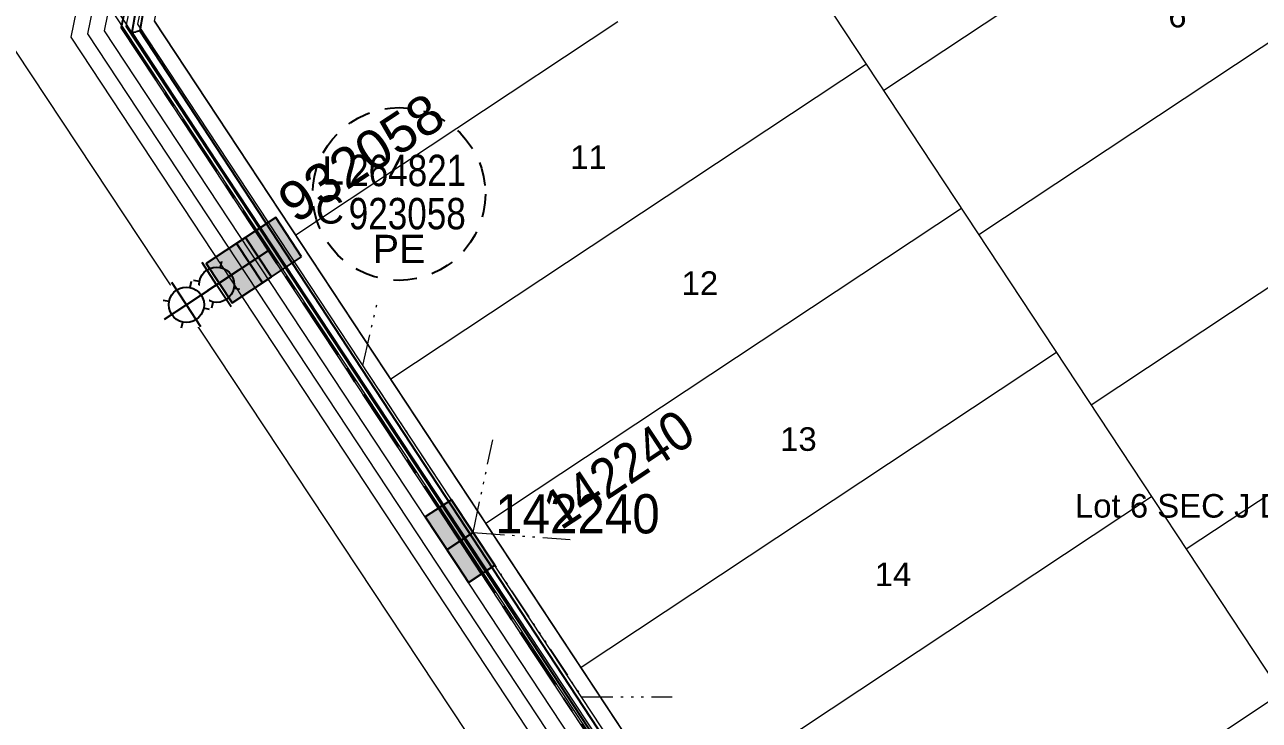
# Model space of a CAD drawing. Header units: metres. Extents: x 302829 to 303440, y 6270651 to 6271380.
# Drawn here: x 302964.8 to 303043.5, y 6271087.4 to 6271131.7 of the extents above; entities that cross this region are included whole.
import ezdxf
from ezdxf.enums import TextEntityAlignment as Align

# ---------------------------------------------------------------- set-up
doc = ezdxf.new("R2010")
doc.units = ezdxf.units.M
for name, pattern in [('Cable Exist UG', [7, 4, -1, 1, -1]), ('Dash', [5, 3, -2]), ('PHANTOM2', [4.45, 2, -0.5, 0.15, -0.5, 0.15, -0.5, 0.15, -0.5])]:
    doc.linetypes.add(name, pattern=pattern)
doc.layers.get('0').update_dxf_attribs({"color": 6})
doc.layers.add('_User Miscellaneous12', color=252, linetype='Continuous', lineweight=13, plot=False, transparency=0.5)
for name, color, linetype, lineweight in [('_User Miscellaneous5', 151, 'Continuous', 13), ('_User_LV_Exist', 5, 'Continuous', 25), ('_User_SL_Exist', 4, 'Continuous', 25), ('Cadastre Developer_SP_NEW', 54, 'Continuous', 15), ('Cadastre Land Parcels_SP_EXT', 96, 'Continuous', 15)]:
    doc.layers.add(name, color=color, linetype=linetype, lineweight=lineweight)
for name, color, linetype in [('Equip_SP_SL_EXT', 7, 'Continuous'), ('Notes_SL_MISC', 4, 'Continuous'), ('Notes_SP_MISC', 7, 'Continuous'), ('SupportsUG_SP_LV_EXT', 7, 'Continuous'), ('SupportsUG_SP_LV_SL_EXT', 7, 'Continuous'), ('UG_Details_SP_MISC', 7, 'Continuous')]:
    doc.layers.add(name, color=color, linetype=linetype)
doc.styles.add('COLUMN_LABEL', font='arial.ttf', dxfattribs={"height": 2})
doc.styles.add('ieISOCP', font='arial.ttf', dxfattribs={"height": 1.5})
doc.styles.add('POLE_LABEL', font='arial.ttf', dxfattribs={"height": 2})
doc.styles.add('SL_LABEL', font='arial.ttf', dxfattribs={"height": 2})
doc.styles.get("Standard").update_dxf_attribs({"font": 'arial.ttf'})

# ---------------------------------------------------------------- blocks, each defined once
blk = doc.blocks.new('*U277')
blk.add_hatch(color=256).paths.add_polyline_path([(-0.543, 2.637), (-2.212, 1.535), (0.543, -2.637), (2.212, -1.535)])
for p, q in [((-1.377, 2.086), (1.377, -2.086)), ((0.835, 0.551), (-0.835, -0.551))]:
    blk.add_line(p, q)
at = {"ltscale": 10}
blk.add_line((1.377, -2.086), (-1.377, 2.086), dxfattribs=at)
blk.add_lwpolyline([(-2.212, 1.535), (-1.523, 0.492), (-0.146, -1.594), (0.543, -2.637), (2.212, -1.535), (-0.543, 2.637)], close=True)
at = {"width": 0.9, "flags": 8}
blk.add_attdef('ASSET_NUM', text='', height=2, rotation=90, dxfattribs=at).set_placement((6.818, 0.839), align=Align.MIDDLE_LEFT)
for tag, p, flags in [('OWNED_BY', (8.818, -3.361), 9), ('STATE', (8.818, -3.561), 9), ('SUPPORT_TYPE', (8.818, -3.761), 9), ('USAGE', (8.818, -3.961), 9), ('LEGEND', (8.818, -4.161), 9), ('LOCATION', (8.818, -4.361), 9), ('NOTES', (8.818, -4.561), 9), ('PARENT', (8.818, -4.761), 9), ('STREETNAME', (8.818, -4.961), 9), ('SUBURB', (8.818, -5.161), 1)]:
    blk.add_attdef(tag, p, '', height=0.2, dxfattribs=dict(flags=flags))
blk = doc.blocks.new('*U278')
blk.add_hatch(color=256).paths.add_polyline_path([(-0.425, -2.078), (2.078, -0.425), (0.425, 2.078), (-2.078, 0.425)])
blk.add_lwpolyline([(2.078, -0.425), (0.425, 2.078), (-2.078, 0.425), (-0.425, -2.078)], close=True)
at = {"flags": 9}
for tag, p in [('STREETNAME', (-1.813, 1.6)), ('SUBURB', (-1.813, 1.8)), ('NOTES', (-1.813, 2)), ('LOCATION', (-1.813, 1.4)), ('LEGEND', (-1.813, 1.2)), ('USAGE', (-1.813, 1)), ('STATE', (-1.813, 0.8)), ('COLUMN_TYPE', (-1.813, 0.4)), ('OWNED_BY', (-1.813, 0.6))]:
    blk.add_attdef(tag, text='', height=0.2, rotation=180, dxfattribs=at).set_placement(p, align=Align.MIDDLE_LEFT)
at = {"flags": 1}
blk.add_attdef('Z', (-1.813, 2.351), '', height=0.2, rotation=180, dxfattribs=at)
at = {"flags": 9}
for tag, style, p in [('STRUCTURE_PLANT_NUMBER', 'POLE_LABEL', (-1.813, -0.031)), ('STREET_CODE', 'COLUMN_LABEL', (-1.813, 0.2))]:
    blk.add_attdef(tag, text='', height=0.2, rotation=180, dxfattribs=dict(at, style=style)).set_placement(p, align=Align.MIDDLE_LEFT)
at = {"style": 'COLUMN_LABEL', "width": 0.9, "flags": 8}
blk.add_attdef('ASSET_NUM', text='', height=2, rotation=270, dxfattribs=at).set_placement((2, -4), align=Align.MIDDLE_LEFT)
blk = doc.blocks.new('*U281')
at = {"flags": 9}
for tag, p in [('LRATECODE', (-7.4, 0)), ('LOUTREACHVOCAB', (-7.2, 0)), ('LOUTREACH', (-7, 0)), ('LANTNUMBER', (-6.6, 0)), ('LNEW', (-6.4, 0)), ('LMASTVOCAB', (-6.2, 0)), ('LMAST', (-6, 0)), ('LLAMPVOCAB', (-5.8, 0)), ('LLAMP', (-5.6, 0)), ('LEXIST', (-5.4, 0)), ('LCHARGE3PERCENT', (-5.2, 0)), ('LCHARGE3', (-5, 0)), ('LCHARGE2PERCENT', (-4.8, 0)), ('LCHARGE2', (-4.6, 0)), ('LCHARGE1PERCENT', (-4.4, 0)), ('LCHARGE1', (-4.2, 0)), ('LCATEGORY', (-4, 0)), ('LBRACKETVOCAB', (-3.8, 0)), ('LBRACKET', (-3.6, 0)), ('LKINGHEIGHT', (-3.4, 0)), ('CREPLACE', (-3.2, 0)), ('CREMOVE', (-3, 0)), ('CNUMBER', (-2.8, 0)), ('CNEW', (-2.6, 0)), ('CEXIST', (-2.4, 0)), ('USAGE', (-2.2, 0)), ('STATE', (-2, 0)), ('OWNED_BY', (-1.8, 0)), ('ORIENTATION', (-1.6, 0)), ('OPERATING_VOLTAGE', (-1.4, 0)), ('NO_PHASES', (-1.2, 0)), ('LANTERN_TYPE', (-1, 0)), ('LANTERN_PURPOSE', (-0.8, 0)), ('CONTROL_TYPE', (-0.6, 0)), ('CONSTRUCTED_VOLTAGE', (-0.4, 0))]:
    blk.add_attdef(tag, text='', height=0.001, rotation=270, dxfattribs=at).set_placement(p, align=Align.MIDDLE_LEFT)
at = {"style": 'SL_LABEL', "flags": 9}
blk.add_attdef('STREET_CODE', text='', height=0.001, rotation=270, dxfattribs=at).set_placement((0.001, 0), align=Align.MIDDLE_LEFT)
at = {"flags": 1}
blk.add_attdef('Z', (0, 0), '', height=0.001, rotation=270, dxfattribs=at)
at = {"width": 0.9}
blk.add_attdef('LNUMBER', text='', height=1, rotation=213.4515, dxfattribs=at).set_placement((-6.392, -3.024), align=Align.MIDDLE_LEFT)
at = {"flags": 9}
for tag, p in [('LREMOVE', (0, -7.6)), ('LREPLACE', (0, -7.8)), ('LTYPE', (0, -8)), ('LTYPEVOCAB', (0, -8.2)), ('LEGEND', (0, -8.4)), ('SUBURB', (0, -8.6)), ('STREETNAME', (0, -8.8)), ('LOCATION', (0, -9)), ('NOTES', (0, -9.2)), ('MAINTAINED_BY', (0, -9.863))]:
    blk.add_attdef(tag, text='', height=0.001, dxfattribs=at).set_placement(p, align=Align.MIDDLE_LEFT)
blk.add_attdef('OPERATED_BY', (0, -9.607), '', height=0.001, dxfattribs=at)
blk.add_wipeout([(-4.745, -3.135), (-4.807, -1.905), (-4.268, -0.797), (-3.037, -0.735), (-1.93, -1.275), (-1.868, -2.505), (-2.407, -3.613), (-3.638, -3.675)])
for p, q in [((0, 0), (-3.337, -2.205)), ((-3.037, -0.735), (-3.112, -1.103)), ((-3.337, -2.205), (-4.268, -0.797)), ((-4.807, -1.905), (-4.44, -1.98)), ((-3.337, -2.205), (-4.745, -3.135)), ((-2.407, -3.613), (-3.337, -2.205)), ((-1.868, -2.505), (-2.235, -2.43)), ((-3.638, -3.675), (-3.563, -3.307))]:
    blk.add_line(p, q)
blk.add_circle((-3.337, -2.205), 1.125)
blk = doc.blocks.new('*U261')
at = {"linetype": 'Dash', "ltscale": 0.5}
blk.add_circle((0, 0), 5.5, dxfattribs=at)
at = {"char_height": 1.8}
for s, insert, attachment_point in [('L', (-3.5, 1.5), 6), ('C', (-3.5, -1), 6), ('PE', (0, -2.6), 2), ('PE', (0, -2.6), 2)]:
    blk.add_mtext(s, dxfattribs=dict(at, insert=insert, attachment_point=attachment_point))
at = {"width": 0.9}
for tag, p in [('SNUMBER', (-3.25, 1.5)), ('CNUMBER', (-3.25, -1))]:
    blk.add_attdef(tag, text='', height=1.8, dxfattribs=at).set_placement(p, align=Align.MIDDLE_LEFT)
at = {"flags": 1}
blk.add_attdef('Z', (0, 0), '', height=0.2, dxfattribs=at)

msp = doc.modelspace()

# ---------------------------------------------------------------- linework, layer by layer
at = {"layer": '_User Miscellaneous12', "color": 5, "flags": 128}
msp.add_lwpolyline([(303092.429, 6271085.643), (303030.994, 6271178.633), (302967.59, 6271136.778), (303008.546, 6271074.753), (303028.99, 6271043.792)], dxfattribs=at)
at = {"layer": '_User Miscellaneous12', "color": 3, "flags": 128}
msp.add_lwpolyline([(303092.178, 6271085.478), (303030.909, 6271178.217), (302968.006, 6271136.693), (303008.796, 6271074.918), (303029.24, 6271043.958)], dxfattribs=at)
at = {"layer": '_User Miscellaneous5', "linetype": 'PHANTOM2'}
for points in [[(302993.371, 6271099.349), (302986.346, 6271109.989), (302987.327, 6271114.239)], [(302993.372, 6271099.349), (302994.63, 6271105.254)], [(302993.372, 6271099.349), (302999.554, 6271098.892)], [(302993.372, 6271099.349), (303000.283, 6271088.882), (303006.058, 6271088.882)]]:
    msp.add_lwpolyline(points, dxfattribs=at)
at = {"layer": 'Cadastre Developer_SP_NEW'}
for p, q in [((303049.83, 6271147.55), (303019.533, 6271127.493)), ((303012.374, 6271138.344), (303061.002, 6271064.629)), ((303055.887, 6271138.368), (303025.59, 6271118.311)), ((303002.589, 6271131.867), (302982.076, 6271118.287)), ((303018.431, 6271129.162), (302988.134, 6271109.105)), ((303063.046, 6271127.516), (303032.748, 6271107.459)), ((303024.488, 6271119.98), (302994.191, 6271099.923)), ((303069.103, 6271118.334), (303038.805, 6271098.277)), ((303030.545, 6271110.798), (303000.248, 6271090.741)), ((303036.603, 6271101.616), (303006.305, 6271081.559)), ((303044.862, 6271089.095), (303014.565, 6271069.038))]:
    msp.add_line(p, q, dxfattribs=at).dxf.unprotected_set("ltscale", 0)
at = {"layer": 'Cadastre Land Parcels_SP_EXT', "linetype": 'Continuous'}
msp.add_lwpolyline([(303023.65, 6271040.271), (302963.233, 6271131.505), (302896.524, 6271087.489), (302956.73, 6270996.069), (303023.65, 6271040.271)], close=True, dxfattribs=at)
at = {"layer": 'UG_Details_SP_MISC'}
for p, q in [((302973.145, 6271139.814), (302971.637, 6271131.189)), ((302973.617, 6271139.732), (302972.143, 6271131.293)), ((302971.637, 6271131.189), (302971.89, 6271131.241)), ((302972.143, 6271131.293), (302971.89, 6271131.241))]:
    msp.add_line(p, q, dxfattribs=at)

# ---------------------------------------------------------------- block references
at = {"layer": '_User_LV_Exist'}
ref = msp.add_blockref('*U277', (302992.537, 6271098.798), dxfattribs=at)
ref.add_attrib('ASSET_NUM', '142240', dxfattribs={"layer": '0', "height": 2.5, "width": 0.9}).set_placement((302994.776, 6271100.535), align=Align.MIDDLE_LEFT)
at = {"layer": 'Notes_SL_MISC', "ltscale": 10}
ref = msp.add_blockref('*U261', (302988.653, 6271120.903), dxfattribs=at)
ref.add_attrib('SNUMBER', '264821', dxfattribs={"layer": '0', "ltscale": 10, "height": 2, "width": 0.8}).set_placement((302989.203, 6271121.403), align=Align.CENTER)
ref.add_attrib('CNUMBER', '923058', dxfattribs={"ltscale": 10, "height": 2, "width": 0.8}).set_placement((302989.177, 6271120.653), align=Align.TOP_CENTER)
at = {"layer": 'SupportsUG_SP_LV_EXT'}
ref = msp.add_blockref('*U277', (302992.537, 6271098.798), dxfattribs=at)
ref.add_attrib('ASSET_NUM', '142240', dxfattribs={"layer": '0', "height": 2.5, "rotation": 33.4515, "width": 0.9}).set_placement((302998.279, 6271100.488), align=Align.MIDDLE_LEFT)
at = {"layer": 'SupportsUG_SP_LV_SL_EXT'}
ref = msp.add_blockref('*U278', (302980.372, 6271117.33), dxfattribs=at)
ref.add_attrib('ASSET_NUM', '932058', dxfattribs={"layer": '0', "height": 2.5, "rotation": 33.44564, "style": 'COLUMN_LABEL'}).set_placement((302981.371, 6271120.009), align=Align.MIDDLE_LEFT)

# ---------------------------------------------------------------- texts
at = {"layer": 'Notes_SP_MISC', "style": 'ieISOCP'}
for s, p in [('6', (303037.657, 6271131.515)), ('11', (302999.556, 6271122.498)), ('12', (303006.654, 6271114.476)), ('13', (303012.932, 6271104.544)), ('14', (303018.96, 6271095.932))]:
    msp.add_text(s, height=1.5, dxfattribs=at).set_placement(p)
at = {"layer": 'Notes_SP_MISC', "insert": (303031.716, 6271101.793), "char_height": 1.5, "attachment_point": 1, "style": 'ieISOCP'}
msp.add_mtext_dynamic_manual_height_columns('Lot 6 SEC J DP712', width=34.15581, gutter_width=7.5, heights=[0], dxfattribs=at)

# ---------------------------------------------------------------- next in the draw order: block references
at = {"layer": 'Equip_SP_SL_EXT'}
msp.add_blockref('*U281', (302980.372, 6271117.33), dxfattribs=at)

# ---------------------------------------------------------------- next in the draw order: linework, layer by layer
at = {"layer": '_User Miscellaneous12', "color": 1, "flags": 128}
for points in [[(303026.53, 6271041.818), (302967.772, 6271130.892), (302970.015, 6271141.88), (303025.726, 6271178.76), (303036.712, 6271176.517), (303095.473, 6271087.439)], [(303028.2, 6271042.92), (302969.897, 6271131.303), (302971.809, 6271140.669), (303026.139, 6271176.635), (303035.499, 6271174.723), (303093.804, 6271086.338)]]:
    msp.add_lwpolyline(points, dxfattribs=at)
at = {"layer": '_User Miscellaneous12', "color": 5, "flags": 128}
for points in [[(303027.365, 6271042.369), (302968.834, 6271131.098), (302970.912, 6271141.274), (303025.932, 6271177.697), (303036.105, 6271175.62), (303094.638, 6271086.888)], [(303029.035, 6271043.47), (302970.959, 6271131.508), (302972.706, 6271140.063), (303026.345, 6271175.572), (303034.893, 6271173.826), (303092.969, 6271085.787)]]:
    msp.add_lwpolyline(points, dxfattribs=at)
at = {"layer": '_User Miscellaneous12', "color": 3, "flags": 128}
msp.add_lwpolyline([(303029.285, 6271043.636), (302971.278, 6271131.57), (302972.975, 6271139.882), (303026.407, 6271175.253), (303034.711, 6271173.557), (303092.719, 6271085.622)], dxfattribs=at)
at = {"layer": '_User Miscellaneous12', "color": 30, "flags": 128}
msp.add_lwpolyline([(303029.869, 6271044.021), (302972.022, 6271131.714), (302973.603, 6271139.458), (303026.551, 6271174.509), (303034.286, 6271172.93), (303092.134, 6271085.236)], dxfattribs=at)
at = {"layer": '_User Miscellaneous12', "flags": 128}
msp.add_lwpolyline([(303030.704, 6271044.572), (302973.084, 6271131.919), (302974.5, 6271138.852), (303026.757, 6271173.446), (303033.68, 6271172.033), (303091.299, 6271084.686)], dxfattribs=at)
at = {"layer": 'Cadastre Developer_SP_NEW'}
msp.add_line((302973.084, 6271131.919), (303030.704, 6271044.572), dxfattribs=at).dxf.unprotected_set("ltscale", 0)
at = {"layer": 'UG_Details_SP_MISC'}
for p, q in [((302971.637, 6271131.189), (303028.997, 6271043.799)), ((302972.143, 6271131.293), (303029.398, 6271044.062))]:
    msp.add_line(p, q, dxfattribs=at)

# ---------------------------------------------------------------- next in the draw order: block references
at = {"layer": '_User_SL_Exist'}
msp.add_blockref('*U281', (302978.443, 6271116.055), dxfattribs=at)

# ---------------------------------------------------------------- next in the draw order: linework, layer by layer
at = {"layer": '_User_LV_Exist', "color": 6, "linetype": 'Cable Exist UG'}
msp.add_lwpolyline([(302990.318, 6271150.523), (302989.792, 6271148.875), (302972.126, 6271137.347), (302970.959, 6271131.508), (302992.523, 6271098.819), (303021.189, 6271055.363)], dxfattribs=at)

# ---------------------------------------------------------------- next in the draw order: block references
at = {"layer": '_User_SL_Exist'}
msp.add_blockref('*U278', (302978.443, 6271116.055), dxfattribs=at)

doc.saveas('drawing.dxf')
